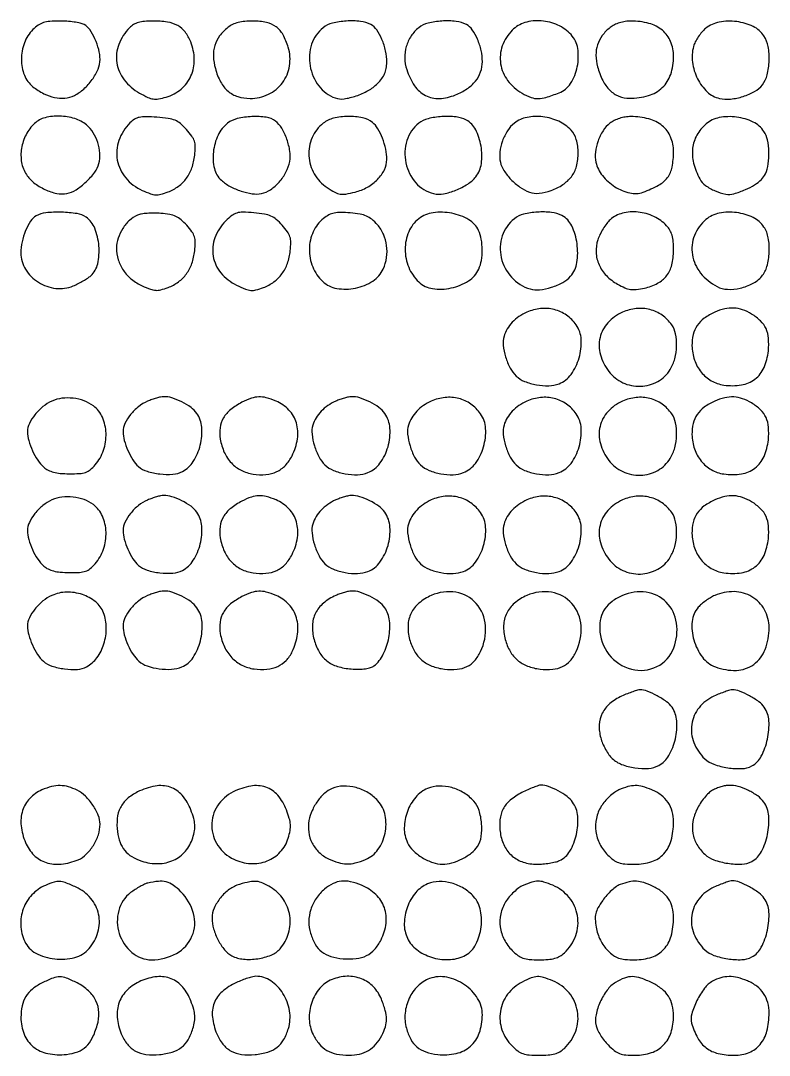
# Model space of a CAD drawing. Extents: x 21 to 1898, y 209 to 908.
# Drawn here: x 508.9 to 736, y 209 to 523.1 of the extents above; entities that cross this region are included whole.
import ezdxf

# ---------------------------------------------------------------- set-up
doc = ezdxf.new("R2010")
doc.units = 0

msp = doc.modelspace()

# ---------------------------------------------------------------- linework, layer by layer
for points in [[(512.660651, 520.387924, 0.106213), (510.050151, 516.348743, 0.09047), (509.131769, 511.349662, 0.094795), (510.043582, 506.551398, 0.132635), (512.639262, 503.069117, 0.046671), (515.941027, 500.937649, 0.068556), (519.189919, 499.777152, 0.077872), (522.303839, 499.618999, 0.085376), (525.211924, 500.439582, 0.07352), (528.059717, 502.355163, 0.05297), (530.60626, 505.223484, 0.054491), (532.405665, 508.430399, 0.100954), (533, 511.343998, 0.063384), (532.614915, 514.369526, 0.044219), (531.461007, 517.615292, 0.045278), (529.866543, 520.397172, 0.117652), (528.1504, 521.919509, 0.068659), (527.021317, 522.337159, 0.018285), (525.12966, 522.682606, 0.018184), (522.928787, 522.920551, 0.017835), (520.702105, 523, 0.018587), (517.734874, 522.889656, 0.060005), (515.801819, 522.50945, 0.075441), (514.261821, 521.737481, 0.042559)], [(541.960066, 520.960066, 0.106116), (538.699854, 515.917717, 0.129484), (538.11296, 510.347821, 0.127182), (540.350004, 505.137668, 0.100384), (545.01141, 501.113743, 0.018659), (547.499059, 499.835295, 0.071994), (549.157221, 499.333851, 0.081886), (550.778289, 499.355708, 0.02856), (553.055798, 499.898571, 0.102591), (557.590028, 502.349579, 0.113455), (560.581763, 506.327601, 0.10969), (561.596925, 511.325984, 0.090868), (560.518939, 516.661063, 0.065728), (558.810697, 519.70158, 0.106979), (556.583103, 521.633776, 0.089722), (553.463136, 522.675996, 0.035873), (548.952947, 523, 0.022112), (546.494561, 522.891228, 0.048891), (544.651067, 522.544069, 0.061803), (543.198571, 521.917446, 0.063752)], [(571.770218, 521.033894, 0.06642), (569.288308, 518.482709, 0.08629), (567.823065, 515.575443, 0.083672), (567.398969, 512.273263, 0.058509), (567.983645, 508.558413, 0.054124), (569.598469, 504.528713, 0.092967), (571.851232, 501.712409, 0.101942), (574.809899, 500.067025, 0.076235), (578.507234, 499.5, 0.111757), (584.06554, 500.758071, 0.121604), (588.342947, 504.268288, 0.121822), (590.490549, 509.360244, 0.112413), (590.108843, 515.031052, 0.052507), (588.524268, 518.820973, 0.107421), (586.422437, 521.241939, 0.107799), (583.510637, 522.566977, 0.053121), (579.446297, 523, 0.022728), (576.943391, 522.886171, 0.039983), (574.903773, 522.534336, 0.047505), (573.21241, 521.925205, 0.056534)], [(600.70725, 520.984363, 0.148969), (597.201872, 515.953065, 0.121114), (596.729074, 509.370299, 0.120431), (599.364881, 503.290245, 0.146322), (604.357087, 499.639304, 0.122214), (607.021372, 499.378335, 0.045791), (610.69619, 500.266337, 0.045024), (614.37937, 501.90498, 0.069313), (617.158017, 504.00417, 0.035286), (618.487323, 505.535617, 0.0574), (619.356269, 507.019898, 0.060231), (619.838718, 508.609604, 0.043611), (620, 510.455196, 0.052711), (619.630265, 513.952641, 0.047421), (618.534459, 517.428253, 0.050688), (616.959109, 520.3018, 0.119725), (615.1504, 521.919509, 0.095517), (612.011462, 522.893734, 0.043814), (607.709993, 522.992318, 0.043803), (603.506887, 522.34759, 0.107097)], [(629.70725, 520.984363, 0.080294), (627.38576, 518.462422, 0.076098), (625.9245, 515.292036, 0.07471), (625.461801, 511.775963, 0.073024), (626.04562, 508.25, 0.070393), (628.41481, 503.350803, 0.126137), (631.728334, 500.392248, 0.132971), (635.924915, 499.482302, 0.082623), (640.877452, 500.567643, 0.053226), (644.333128, 502.397395, 0.075178), (646.893426, 504.751126, 0.08359), (648.458002, 507.544651, 0.08615), (649, 510.666977, 0.055011), (648.626484, 514.051634, 0.04681), (647.518154, 517.471873, 0.049504), (645.938679, 520.323303, 0.119215), (644.1504, 521.919509, 0.095517), (641.011462, 522.893734, 0.043814), (636.709993, 522.992318, 0.043803), (632.506887, 522.34759, 0.107097)], [(658.077831, 520.231677, 0.111204), (655.049711, 515.443356, 0.12464), (654.536538, 510.023562, 0.1224), (656.669427, 504.93895, 0.104879), (661.040091, 501.097624, 0.036333), (663.759036, 499.819594, 0.094419), (665.879272, 499.437096, 0.073324), (668.299347, 499.818171, 0.015995), (672.297158, 501.207902, 0.161919), (675.748791, 504.042735, 0.090429), (677.795512, 509.140696, 0.089109), (677.927232, 514.706117, 0.150097), (675.903972, 518.872699, 0.098594), (671.868036, 521.779777, 0.088122), (666.861695, 523.068123, 0.09237), (661.925691, 522.532305, 0.123891)], [(687.770218, 521.033894, 0.06522), (685.373413, 518.581938, 0.083709), (683.9281, 515.783526, 0.082406), (683.466837, 512.630762, 0.061042), (683.963095, 509.137054, 0.049061), (685.528707, 504.991202, 0.08293), (687.695004, 501.986129, 0.098325), (690.42398, 500.179823, 0.097548), (693.643867, 499.546559, 0.071055), (699.395109, 500.369701, 0.119765), (703.596373, 502.788734, 0.123963), (706.127385, 506.796231, 0.079326), (707, 512.261779, 0.096932), (706.116275, 516.777436, 0.123428), (703.616739, 520.190292, 0.109279), (699.533082, 522.292236, 0.064505), (694.069759, 523, 0.039896), (692.360619, 522.863408, 0.035771), (690.629422, 522.456213, 0.036982), (689.042885, 521.829046, 0.054086)], [(716.734944, 520.745033, 0.044927), (715.609508, 519.649868, 0.029556), (714.514918, 518.210428, 0.029718), (713.608872, 516.669812, 0.049481), (713.060253, 515.269189, 0.10365), (712.734827, 510.482579, 0.081312), (714.280723, 505.501859, 0.085553), (717.224806, 501.496934, 0.138372), (720.928507, 499.515702, 0.079158), (724.305932, 499.318858, 0.052139), (728.124663, 500.108686, 0.052971), (731.604371, 501.637571, 0.096411), (733.946382, 503.658965, 0.106862), (735.417494, 506.676612, 0.051984), (736.005094, 510.944848, 0.05187), (735.698912, 515.267545, 0.101769), (734.434016, 518.46036, 0.135778), (731.161565, 521.335449, 0.080818), (726.1566, 522.827138, 0.079649), (720.858544, 522.665033, 0.123732)], [(513.127301, 491.903972, 0.086125), (510.545926, 488.500907, 0.079863), (509.176688, 484.337514, 0.082556), (509.203896, 480.081695, 0.102585), (510.652755, 476.407211, 0.082846), (512.956507, 473.91115, 0.055352), (516.279579, 471.875867, 0.056427), (519.86521, 470.66285, 0.103081), (522.940595, 470.638119, 0.095269), (525.712713, 471.769066, 0.043936), (528.790642, 474.183316, 0.043948), (531.387652, 477.085275, 0.099389), (532.648528, 479.735759, 0.075297), (532.947486, 482.853569, 0.064106), (532.346351, 486.106243, 0.064218), (530.942719, 489.095135, 0.076143), (528.88927, 491.439719, 0.099993), (525.334658, 493.382455, 0.067958), (520.772898, 494.142765, 0.069883), (516.327099, 493.65132, 0.125754)], [(542.07215, 492.07215, 0.112044), (538.709538, 486.735321, 0.130878), (538.239271, 480.780508, 0.130795), (540.793211, 475.37778, 0.11183), (545.833034, 471.575291, 0.018796), (548.280156, 470.580683, 0.072248), (549.884556, 470.248412, 0.079897), (551.433523, 470.403028, 0.026188), (553.623134, 471.107583, 0.067112), (556.792662, 472.829638, 0.077687), (559.216314, 475.260016, 0.074329), (560.857526, 478.40815, 0.05504), (561.723866, 482.242505, 0.025057), (561.883988, 484.816068, 0.079688), (561.632321, 486.515693, 0.080285), (560.862941, 488.044416, 0.025685), (559.262556, 490.032179, 0.032794), (557.407375, 491.852885, 0.078971), (555.774571, 492.860358, 0.064411), (553.71233, 493.423515, 0.016434), (550.260734, 493.787521, 0.01265), (546.879708, 493.94624, 0.057089), (544.914604, 493.76406, 0.087761), (543.476378, 493.186993, 0.057251)], [(571.70725, 491.984363, 0.116884), (568.804232, 488.331895, 0.082552), (567.379725, 483.266172, 0.086326), (567.696295, 478.234286, 0.151181), (569.806156, 474.675426, 0.061094), (572.446658, 472.816033, 0.042766), (575.793575, 471.377206, 0.04369), (579.191052, 470.570211, 0.086031), (581.957397, 470.641479, 0.100042), (584.71564, 471.797309, 0.062953), (587.346949, 474.114365, 0.060583), (589.42161, 477.133504, 0.074035), (590.541173, 480.367781, 0.084014), (590.596194, 483.456694, 0.04702), (589.686683, 487.113121, 0.047336), (588.137816, 490.46935, 0.098924), (586.239391, 492.615712, 0.128856), (583.441931, 493.775811, 0.045088), (579.057051, 493.980721, 0.045243), (574.644561, 493.38659, 0.111015)], [(600.70725, 491.984363, 0.124132), (597.325103, 487.601946, 0.118548), (596.349588, 482.061421, 0.11621), (597.998782, 476.596644, 0.115944), (601.915069, 472.437507, 0.020869), (604.283713, 471.008406, 0.085621), (605.864507, 470.466385, 0.08289), (607.561134, 470.476414, 0.018843), (610.384257, 471.075173, 0.066228), (614.118425, 472.562048, 0.07171), (617.222685, 474.943421, 0.07915), (619.287107, 477.864223, 0.114827), (620, 480.927502, 0.051073), (619.67308, 484.119669, 0.041499), (618.698841, 487.419724, 0.043165), (617.280418, 490.309521, 0.086135), (615.616856, 492.227764, 0.122586), (612.640523, 493.631079, 0.053288), (608.255229, 494.027493, 0.053084), (603.829974, 493.483153, 0.109954)], [(629.70725, 491.984363, 0.152394), (626.093278, 486.722391, 0.12744), (625.78147, 479.925658, 0.128543), (628.804141, 473.875862, 0.156194), (634.208303, 470.622652, 0.104925), (637.208785, 470.553904, 0.04869), (640.96859, 471.64923, 0.048181), (644.545746, 473.498235, 0.08292), (647.018721, 475.750929, 0.134904), (648.693976, 479.731816, 0.074055), (648.5997, 485.057797, 0.075332), (646.977564, 490.020484, 0.154487), (644.1504, 492.919509, 0.095517), (641.011462, 493.893734, 0.043814), (636.709993, 493.992318, 0.043803), (632.506887, 493.34759, 0.107097)], [(658.70725, 491.984363, 0.083005), (656.641003, 489.7153, 0.057446), (655.102149, 486.595636, 0.057426), (654.31297, 483.206218, 0.082748), (654.469892, 480.137079, 0.090003), (655.536174, 477.58473, 0.049002), (657.660662, 474.920573, 0.047478), (660.384918, 472.603458, 0.062259), (663.271342, 471.080255, 0.117143), (666.237335, 470.698549, 0.061573), (669.878519, 471.544283, 0.059133), (673.396896, 473.328577, 0.079369), (676.018721, 475.750929, 0.104778), (677.5646, 478.889038, 0.064352), (678.061511, 482.996211, 0.065298), (677.501392, 487.013439, 0.120853), (675.903972, 489.872699, 0.097487), (672.1703, 492.574515, 0.077623), (667.377505, 493.937763, 0.080122), (662.548166, 493.755516, 0.117764)], [(687.70725, 491.984363, 0.083005), (685.641003, 489.7153, 0.057446), (684.102149, 486.595636, 0.057426), (683.31297, 483.206218, 0.082748), (683.469892, 480.137079, 0.116581), (685.412132, 476.099021, 0.081031), (689.203485, 472.715251, 0.084101), (693.718202, 470.811041, 0.145713), (697.75, 471.045386, 0.037212), (702.481852, 473.168944, 0.107987), (705.183524, 475.497539, 0.115598), (706.564832, 478.640217, 0.046018), (707, 483.358492, 0.098897), (706.110055, 487.81384, 0.12258), (703.597993, 491.200169, 0.108056), (699.509286, 493.294241, 0.064602), (694.069759, 494, 0.040056), (692.343453, 493.861478, 0.036681), (690.608139, 493.448812, 0.03784), (689.012923, 492.807144, 0.052155)], [(716.862018, 491.745033, 0.088688), (714.080272, 488.366236, 0.100091), (712.79011, 484.371, 0.090834), (713.097655, 479.877435, 0.060547), (714.97071, 475.054729, 0.114798), (716.677113, 473.109121, 0.053347), (719.616199, 471.443379, 0.053463), (722.817376, 470.445418, 0.122563), (725.323404, 470.567142, 0.026405), (728.782177, 471.811078, 0.041419), (731.582283, 473.271806, 0.049914), (733.646873, 474.885308, 0.095327), (734.861443, 476.595245, 0.07157), (735.743022, 479.608428, 0.043764), (735.944276, 483.313753, 0.04426), (735.507435, 486.886303, 0.092741), (734.434016, 489.46036, 0.135824), (731.160107, 492.336208, 0.080541), (726.147235, 493.832268, 0.07995), (720.878667, 493.672748, 0.129535)], [(513.656302, 463.867465, 0.117302), (511.950814, 462.246214, 0.046289), (510.43243, 459.362605, 0.044224), (509.360403, 455.942684, 0.053895), (509, 452.608844, 0.139001), (510.405708, 447.650073, 0.114191), (514.289997, 443.722532, 0.111862), (519.577635, 441.847695, 0.129141), (524.86107, 442.586418, 0.017696), (526.355797, 443.274046, 0.014617), (527.898437, 444.108381, 0.014869), (529.269444, 444.957953, 0.037786), (530.193844, 445.675426, 0.156067), (532.294986, 449.297981, 0.0744), (532.661866, 454.730272, 0.073861), (531.417487, 460.07994, 0.146992), (528.748192, 463.46382, 0.116861), (526.042412, 464.539355, 0.029744), (521.305288, 464.948753, 0.030071), (516.534162, 464.789411, 0.108684)], [(571.116855, 462.270701, 0.107229), (567.859234, 457.207964, 0.132288), (567.328307, 451.640077, 0.132079), (569.665587, 446.552074, 0.106724), (574.413641, 442.829694, 0.015973), (577.098649, 441.629646, 0.074527), (578.740641, 441.228543, 0.087317), (580.301123, 441.358965, 0.026531), (582.569221, 442.087063, 0.066264), (585.769544, 443.818852, 0.077963), (588.207917, 446.25019, 0.07481), (589.854669, 449.398775, 0.055132), (590.723866, 453.242505, 0.02499), (590.884139, 455.812935, 0.079387), (590.634135, 457.511467, 0.080338), (589.869229, 459.036454, 0.025998), (588.281892, 461.010538, 0.033149), (586.477689, 462.778705, 0.073952), (584.854923, 463.799272, 0.063452), (582.852061, 464.390485, 0.019392), (579.711302, 464.774035, 0.01475), (576.335527, 464.953933, 0.076945), (574.493826, 464.713445, 0.096084), (573.007389, 463.948988, 0.02971)], [(600.822391, 463.082657, 0.120355), (597.675603, 459.052605, 0.102909), (596.506311, 453.781333, 0.100243), (597.529147, 448.364414, 0.107979), (600.569765, 443.93487, 0.148607), (604.845513, 441.821509, 0.092026), (610.491612, 441.931838, 0.091542), (615.748532, 444.066025, 0.14476), (618.914788, 447.712324, 0.070729), (619.933743, 451.173557, 0.068723), (619.96234, 454.816894, 0.070236), (619.010828, 458.260006, 0.080007), (617.167987, 461.13802, 0.035386), (615.449559, 462.807136, 0.071927), (613.854002, 463.799696, 0.06204), (611.891464, 464.383134, 0.0208), (608.917987, 464.75209, 0.017333), (605.990849, 464.890342, 0.054027), (604.029126, 464.702594, 0.070099), (602.445887, 464.136599, 0.046281)], [(629.70725, 462.984363, 0.125429), (626.64712, 458.9982, 0.101922), (625.563076, 453.705632, 0.098066), (626.651583, 448.241023, 0.106544), (629.72861, 443.785643, 0.153462), (633.915118, 441.765649, 0.089652), (639.532724, 441.955735, 0.088711), (644.782654, 444.111346, 0.145183), (647.914788, 447.712324, 0.066916), (648.705867, 450.326106, 0.041229), (648.956186, 453.535067, 0.041134), (648.676032, 456.75514, 0.06472), (647.861443, 459.404755, 0.155638), (644.890675, 462.682393, 0.082937), (639.718087, 464.630409, 0.081093), (634.067053, 464.816105, 0.135198)], [(658.70725, 462.984363, 0.14761), (655.040462, 457.7511, 0.135615), (654.721252, 451.172531, 0.131275), (657.844709, 445.204436, 0.134801), (663.5, 441.662067, 0.10105), (666.349254, 441.404393, 0.048198), (669.965323, 442.16586, 0.048012), (673.410594, 443.621761, 0.091053), (675.75, 445.503412, 0.140079), (677.678589, 449.670392, 0.073973), (677.721355, 455.414604, 0.075267), (676.109488, 460.806571, 0.161037), (673.1504, 463.919509, 0.095517), (670.011462, 464.893734, 0.043814), (665.709993, 464.992318, 0.043803), (661.506887, 464.34759, 0.107097)], [(687.780449, 462.672331, 0.043866), (686.72809, 461.509832, 0.023977), (685.64139, 459.921712, 0.023721), (684.684649, 458.189848, 0.034639), (684.025466, 456.577164, 0.091624), (683.502951, 452.75992, 0.093253), (684.385957, 449.033491, 0.088212), (686.62534, 445.721975, 0.072173), (690.017279, 443.110445, 0.024837), (692.244279, 442.0005, 0.0672), (693.938357, 441.516096, 0.066863), (695.705162, 441.497044, 0.024404), (698.175072, 441.924947, 0.065293), (702.169771, 443.386489, 0.108595), (704.905477, 445.67901, 0.105527), (706.476452, 448.95883, 0.059173), (707, 453.367202, 0.020378), (706.891927, 456.017793, 0.047743), (706.543278, 457.967906, 0.060762), (705.902494, 459.510514, 0.058804), (704.903972, 460.872699, 0.096833), (701.065638, 463.657831, 0.08267), (696.240112, 464.991662, 0.086964), (691.469522, 464.66303, 0.126961)], [(716.845179, 462.745033, 0.124204), (713.3393, 457.851761, 0.135525), (712.726708, 452.046975, 0.128178), (715.195528, 446.507149, 0.105224), (720.219812, 442.386331, 0.109885), (723.38453, 441.550009, 0.066557), (727.258986, 441.913143, 0.065248), (730.992924, 443.304485, 0.093305), (733.75, 445.502583, 0.111368), (735.351987, 448.507175, 0.055637), (736.028523, 452.784813, 0.055317), (735.744733, 457.156628, 0.101521), (734.434016, 460.46036, 0.135818), (731.160304, 463.336109, 0.080579), (726.148505, 464.831585, 0.079911), (720.876046, 464.671711, 0.128745)], [(544.388117, 464.074293, 0.086062), (541.955585, 462.488837, 0.062936), (539.885022, 460.00936, 0.062382), (538.479681, 457.066033, 0.080647), (538.003738, 454.115141, 0.073775), (538.538422, 450.536586, 0.075272), (540.088133, 447.294235, 0.073291), (542.571708, 444.587565, 0.06469), (545.833034, 442.575291, 0.018796), (548.280156, 441.580683, 0.072248), (549.884556, 441.248412, 0.079897), (551.433523, 441.403028, 0.026188), (553.623134, 442.107583, 0.067112), (556.792662, 443.829638, 0.077687), (559.216314, 446.260016, 0.074329), (560.857526, 449.40815, 0.05504), (561.723866, 453.242505, 0.024912), (561.884308, 455.809221, 0.079031), (561.636255, 457.506489, 0.080396), (560.876598, 459.027112, 0.026371), (559.304515, 460.985219, 0.032452), (557.56948, 462.690342, 0.069843), (555.997309, 463.703305, 0.065002), (554.135026, 464.285673, 0.025011), (551.440609, 464.619453, 0.019036), (549.39418, 464.691461, 0.018565), (547.330939, 464.608843, 0.01883), (545.527291, 464.400866, 0.06345)], [(662.5, 434.597485, 0.046325), (660.094462, 433.257379, 0.052591), (658.086456, 431.545562, 0.055128), (656.557019, 429.532122, 0.061061), (655.566498, 427.299166, 0.102295), (655.315831, 424.572155, 0.046061), (656.048341, 421.036276, 0.045804), (657.44399, 417.620372, 0.084497), (659.249994, 415.234868, 0.092297), (661.819942, 413.587191, 0.052045), (665.388686, 412.553069, 0.05171), (669.135401, 412.272585, 0.084614), (672.24954, 412.895528, 0.145977), (675.914919, 415.71778, 0.085797), (678.358557, 420.730955, 0.085102), (678.989999, 426.315949, 0.139341), (677.439296, 430.783205, 0.087521), (674.524804, 433.696463, 0.090398), (670.820825, 435.396458, 0.088216), (666.677696, 435.703617, 0.078589)], [(691.5, 434.597485, 0.104351), (687.057027, 431.40115, 0.128818), (684.695521, 426.897987, 0.125165), (684.81104, 421.713227, 0.09536), (687.349449, 416.608496, 0.121838), (691.578988, 413.21117, 0.117356), (696.965411, 412.115989, 0.119461), (702.193359, 413.567653, 0.129372), (705.995802, 417.225074, 0.073452), (707.373233, 420.47502, 0.055442), (707.928401, 424.318012, 0.057412), (707.625118, 428.008343, 0.103951), (706.439296, 430.783205, 0.087521), (703.524804, 433.696463, 0.090398), (699.820825, 435.396458, 0.088216), (695.677696, 435.703617, 0.078589)], [(719.5, 434.597485, 0.053102), (716.322479, 432.77059, 0.086649), (714.16388, 430.544622, 0.090964), (712.953069, 427.801951, 0.064114), (712.594756, 424.442514, 0.075677), (713.355358, 420.086358, 0.089154), (715.366533, 416.420322, 0.093472), (718.436708, 413.809106, 0.092806), (722.254693, 412.487231, 0.076209), (727.58206, 412.508001, 0.125204), (731.702138, 414.274929, 0.126783), (734.443543, 417.775789, 0.079244), (735.759038, 422.844059, 0.042124), (735.803833, 426.70684, 0.088353), (735.066601, 429.607984, 0.095086), (733.419125, 431.941722, 0.05479), (730.686178, 434.049773, 0.052473), (727.953476, 435.345313, 0.072358), (725.291853, 435.866556, 0.070199), (722.531243, 435.613965, 0.046101)], [(518.415186, 407.626256, 0.064645), (515.66611, 405.930653, 0.053939), (513.248319, 403.492668, 0.057018), (511.557364, 400.792883, 0.111874), (511, 398.333023, 0.067463), (511.367133, 395.624418, 0.03949), (512.486544, 392.542324, 0.039392), (514.084512, 389.658979, 0.064587), (515.909517, 387.551996, 0.065302), (517.243317, 386.644234, 0.053489), (518.858403, 386.035794, 0.041731), (520.917395, 385.682371, 0.0193), (523.632361, 385.551996, 0.016225), (526.776924, 385.624515, 0.068541), (528.623262, 385.984148, 0.091037), (530.033287, 386.774368, 0.041944), (531.540255, 388.253944, 0.097028), (534.05433, 392.672686, 0.089169), (534.815509, 397.850478, 0.094934), (533.726557, 402.692733, 0.130474), (530.96831, 406.174338, 0.072663), (528.163974, 407.692747, 0.059077), (524.835908, 408.483119, 0.059394), (521.434687, 408.471218, 0.075497)], [(547.415186, 407.578588, 0.066592), (544.675687, 405.922886, 0.054604), (542.256023, 403.501656, 0.057561), (540.559924, 400.802218, 0.111961), (540, 398.333023, 0.066936), (540.356118, 395.684806, 0.037417), (541.448856, 392.616625, 0.037464), (542.980678, 389.757408, 0.069347), (544.685069, 387.755119, 0.107066), (547.261444, 386.301114, 0.04651), (551.129704, 385.486609, 0.046492), (555.098952, 385.400621, 0.102819), (558, 386.222826, 0.134074), (561.299114, 389.281814, 0.078675), (563.407589, 394.274898, 0.078804), (563.868318, 399.665877, 0.135568), (562.369307, 403.883127, 0.08406), (560.602564, 405.67356, 0.039516), (557.814247, 407.365269, 0.039512), (554.789582, 408.59928, 0.082775), (552.282119, 408.960858, 0.047591), (551.388552, 408.855767, 0.016137), (550.117333, 408.53867, 0.015882), (548.726975, 408.09562, 0.017602)], [(576.071085, 407.248446, 0.051262), (572.644932, 405.0331, 0.090631), (570.448094, 402.49584, 0.100391), (569.426007, 399.538249, 0.075138), (569.486053, 396.082551, 0.06316), (570.710626, 392.031056, 0.083562), (572.839984, 388.825988, 0.088146), (575.799873, 386.613885, 0.079447), (579.449, 385.455377, 0.058161), (583.348877, 385.327965, 0.089193), (586.606035, 386.199489, 0.094493), (589.2254, 388.100451, 0.072918), (591.248446, 391.001147, 0.077637), (592.895544, 396.170433, 0.109818), (592.581598, 400.974311, 0.119558), (590.320146, 404.905714, 0.10413), (586.401426, 407.605633, 0.031195), (583.439634, 408.631419, 0.07655), (581.157436, 408.902529, 0.077229), (578.911604, 408.473603, 0.032181)], [(604.5, 407.597485, 0.046325), (602.094462, 406.257379, 0.052591), (600.086456, 404.545562, 0.055128), (598.557019, 402.532122, 0.061061), (597.566498, 400.299166, 0.102295), (597.315831, 397.572155, 0.046061), (598.048341, 394.036276, 0.045804), (599.44399, 390.620372, 0.084497), (601.249994, 388.234868, 0.092297), (603.819942, 386.587191, 0.052045), (607.388686, 385.553069, 0.05171), (611.135401, 385.272585, 0.084614), (614.24954, 385.895528, 0.145914), (617.936902, 388.733981, 0.087139), (620.369073, 393.754415, 0.086154), (620.962334, 399.361629, 0.136982), (619.369307, 403.883127, 0.08406), (617.602564, 405.67356, 0.039516), (614.814247, 407.365269, 0.039512), (611.789582, 408.59928, 0.082775), (609.282119, 408.960858, 0.047444), (608.393507, 408.856615, 0.016536), (607.142247, 408.544221, 0.016252), (605.779315, 408.107289, 0.018241)], [(633.5, 407.597485, 0.046325), (631.094462, 406.257379, 0.052591), (629.086456, 404.545562, 0.055128), (627.557019, 402.532122, 0.061061), (626.566498, 400.299166, 0.102295), (626.315831, 397.572155, 0.046061), (627.048341, 394.036276, 0.045804), (628.44399, 390.620372, 0.084497), (630.249994, 388.234868, 0.092297), (632.819942, 386.587191, 0.052045), (636.388686, 385.553069, 0.05171), (640.135401, 385.272585, 0.084614), (643.24954, 385.895528, 0.145977), (646.914919, 388.71778, 0.085797), (649.358557, 393.730955, 0.085102), (649.989999, 399.315949, 0.139341), (648.439296, 403.783205, 0.087521), (645.524804, 406.696463, 0.090398), (641.820825, 408.396458, 0.088216), (637.677696, 408.703617, 0.078589)], [(662.5, 407.597485, 0.046325), (660.094462, 406.257379, 0.052591), (658.086456, 404.545562, 0.055128), (656.557019, 402.532122, 0.061061), (655.566498, 400.299166, 0.102295), (655.315831, 397.572155, 0.046061), (656.048341, 394.036276, 0.045804), (657.44399, 390.620372, 0.084497), (659.249994, 388.234868, 0.092297), (661.819942, 386.587191, 0.052045), (665.388686, 385.553069, 0.05171), (669.135401, 385.272585, 0.084614), (672.24954, 385.895528, 0.145977), (675.914919, 388.71778, 0.085797), (678.358557, 393.730955, 0.085102), (678.989999, 399.315949, 0.139341), (677.439296, 403.783205, 0.087521), (674.524804, 406.696463, 0.090398), (670.820825, 408.396458, 0.088216), (666.677696, 408.703617, 0.078589)], [(691.5, 407.597485, 0.104351), (687.057027, 404.40115, 0.128818), (684.695521, 399.897987, 0.125165), (684.81104, 394.713227, 0.09536), (687.349449, 389.608496, 0.121838), (691.578988, 386.21117, 0.117356), (696.965411, 385.115989, 0.119461), (702.193359, 386.567653, 0.129372), (705.995802, 390.225074, 0.073452), (707.373233, 393.47502, 0.055442), (707.928401, 397.318012, 0.057412), (707.625118, 401.008343, 0.103951), (706.439296, 403.783205, 0.087521), (703.524804, 406.696463, 0.090398), (699.820825, 408.396458, 0.088216), (695.677696, 408.703617, 0.078589)], [(719.5, 407.597485, 0.053102), (716.322479, 405.77059, 0.086649), (714.16388, 403.544622, 0.090964), (712.953069, 400.801951, 0.064114), (712.594756, 397.442514, 0.075677), (713.355358, 393.086358, 0.089154), (715.366533, 389.420322, 0.093472), (718.436708, 386.809106, 0.092806), (722.254693, 385.487231, 0.076209), (727.58206, 385.508001, 0.125204), (731.702138, 387.274929, 0.126783), (734.443543, 390.775789, 0.079244), (735.759038, 395.844059, 0.042124), (735.803833, 399.70684, 0.088353), (735.066601, 402.607984, 0.095086), (733.419125, 404.941722, 0.05479), (730.686178, 407.049773, 0.052473), (727.953476, 408.345313, 0.072358), (725.291853, 408.866556, 0.070199), (722.531243, 408.613965, 0.046101)], [(518.415186, 377.626256, 0.064645), (515.66611, 375.930653, 0.053939), (513.248319, 373.492668, 0.057018), (511.557364, 370.792883, 0.111874), (511, 368.333023, 0.067463), (511.367133, 365.624418, 0.03949), (512.486544, 362.542324, 0.039392), (514.084512, 359.658979, 0.064587), (515.909517, 357.551996, 0.065302), (517.243317, 356.644234, 0.053489), (518.858403, 356.035794, 0.041731), (520.917395, 355.682371, 0.0193), (523.632361, 355.551996, 0.016225), (526.776924, 355.624515, 0.068541), (528.623262, 355.984148, 0.091037), (530.033287, 356.774368, 0.041944), (531.540255, 358.253944, 0.097028), (534.05433, 362.672686, 0.089169), (534.815509, 367.850478, 0.094934), (533.726557, 372.692733, 0.130474), (530.96831, 376.174338, 0.072663), (528.163974, 377.692747, 0.059077), (524.835908, 378.483119, 0.059394), (521.434687, 378.471218, 0.075497)], [(547.415186, 377.578588, 0.066592), (544.675687, 375.922886, 0.054604), (542.256023, 373.501656, 0.057561), (540.559924, 370.802218, 0.111961), (540, 368.333023, 0.066936), (540.356118, 365.684806, 0.037417), (541.448856, 362.616625, 0.037464), (542.980678, 359.757408, 0.069347), (544.685069, 357.755119, 0.107066), (547.261444, 356.301114, 0.04651), (551.129704, 355.486609, 0.046492), (555.098952, 355.400621, 0.102819), (558, 356.222826, 0.134074), (561.299114, 359.281814, 0.078675), (563.407589, 364.274898, 0.078804), (563.868318, 369.665877, 0.135568), (562.369307, 373.883127, 0.08406), (560.602564, 375.67356, 0.039516), (557.814247, 377.365269, 0.039512), (554.789582, 378.59928, 0.082775), (552.282119, 378.960858, 0.047591), (551.388552, 378.855767, 0.016137), (550.117333, 378.53867, 0.015882), (548.726975, 378.09562, 0.017602)], [(576.071085, 377.248446, 0.051262), (572.644932, 375.0331, 0.090631), (570.448094, 372.49584, 0.100391), (569.426007, 369.538249, 0.075138), (569.486053, 366.082551, 0.06316), (570.710626, 362.031056, 0.083562), (572.839984, 358.825988, 0.088146), (575.799873, 356.613885, 0.079447), (579.449, 355.455377, 0.058161), (583.348877, 355.327965, 0.089193), (586.606035, 356.199489, 0.094493), (589.2254, 358.100451, 0.072918), (591.248446, 361.001147, 0.077637), (592.895544, 366.170433, 0.109818), (592.581598, 370.974311, 0.119558), (590.320146, 374.905714, 0.10413), (586.401426, 377.605633, 0.031195), (583.439634, 378.631419, 0.07655), (581.157436, 378.902529, 0.077229), (578.911604, 378.473603, 0.032181)], [(604.5, 377.597485, 0.046325), (602.094462, 376.257379, 0.052591), (600.086456, 374.545562, 0.055128), (598.557019, 372.532122, 0.061061), (597.566498, 370.299166, 0.102295), (597.315831, 367.572155, 0.046061), (598.048341, 364.036276, 0.045804), (599.44399, 360.620372, 0.084497), (601.249994, 358.234868, 0.092297), (603.819942, 356.587191, 0.052045), (607.388686, 355.553069, 0.05171), (611.135401, 355.272585, 0.084614), (614.24954, 355.895528, 0.145914), (617.936902, 358.733981, 0.087139), (620.369073, 363.754415, 0.086154), (620.962334, 369.361629, 0.136982), (619.369307, 373.883127, 0.08406), (617.602564, 375.67356, 0.039516), (614.814247, 377.365269, 0.039512), (611.789582, 378.59928, 0.082775), (609.282119, 378.960858, 0.047444), (608.393507, 378.856615, 0.016536), (607.142247, 378.544221, 0.016252), (605.779315, 378.107289, 0.018241)], [(633.5, 377.597485, 0.046325), (631.094462, 376.257379, 0.052591), (629.086456, 374.545562, 0.055128), (627.557019, 372.532122, 0.061061), (626.566498, 370.299166, 0.102295), (626.315831, 367.572155, 0.046061), (627.048341, 364.036276, 0.045804), (628.44399, 360.620372, 0.084497), (630.249994, 358.234868, 0.092297), (632.819942, 356.587191, 0.052045), (636.388686, 355.553069, 0.05171), (640.135401, 355.272585, 0.084614), (643.24954, 355.895528, 0.145977), (646.914919, 358.71778, 0.085797), (649.358557, 363.730955, 0.085102), (649.989999, 369.315949, 0.139341), (648.439296, 373.783205, 0.087521), (645.524804, 376.696463, 0.090398), (641.820825, 378.396458, 0.088216), (637.677696, 378.703617, 0.078589)], [(662.5, 377.597485, 0.046325), (660.094462, 376.257379, 0.052591), (658.086456, 374.545562, 0.055128), (656.557019, 372.532122, 0.061061), (655.566498, 370.299166, 0.102295), (655.315831, 367.572155, 0.046061), (656.048341, 364.036276, 0.045804), (657.44399, 360.620372, 0.084497), (659.249994, 358.234868, 0.092297), (661.819942, 356.587191, 0.052045), (665.388686, 355.553069, 0.05171), (669.135401, 355.272585, 0.084614), (672.24954, 355.895528, 0.145977), (675.914919, 358.71778, 0.085797), (678.358557, 363.730955, 0.085102), (678.989999, 369.315949, 0.139341), (677.439296, 373.783205, 0.087521), (674.524804, 376.696463, 0.090398), (670.820825, 378.396458, 0.088216), (666.677696, 378.703617, 0.078589)], [(691.5, 377.597485, 0.104351), (687.057027, 374.40115, 0.128818), (684.695521, 369.897987, 0.125165), (684.81104, 364.713227, 0.09536), (687.349449, 359.608496, 0.121838), (691.578988, 356.21117, 0.117356), (696.965411, 355.115989, 0.119461), (702.193359, 356.567653, 0.129372), (705.995802, 360.225074, 0.073452), (707.373233, 363.47502, 0.055442), (707.928401, 367.318012, 0.057412), (707.625118, 371.008343, 0.103951), (706.439296, 373.783205, 0.087521), (703.524804, 376.696463, 0.090398), (699.820825, 378.396458, 0.088216), (695.677696, 378.703617, 0.078589)], [(719.5, 377.597485, 0.053102), (716.322479, 375.77059, 0.086649), (714.16388, 373.544622, 0.090964), (712.953069, 370.801951, 0.064114), (712.594756, 367.442514, 0.075677), (713.355358, 363.086358, 0.089154), (715.366533, 359.420322, 0.093472), (718.436708, 356.809106, 0.092806), (722.254693, 355.487231, 0.076209), (727.58206, 355.508001, 0.125204), (731.702138, 357.274929, 0.126783), (734.443543, 360.775789, 0.079244), (735.759038, 365.844059, 0.042124), (735.803833, 369.70684, 0.088353), (735.066601, 372.607984, 0.095086), (733.419125, 374.941722, 0.05479), (730.686178, 377.049773, 0.052473), (727.953476, 378.345313, 0.072358), (725.291853, 378.866556, 0.070199), (722.531243, 378.613965, 0.046101)], [(518.415186, 348.626256, 0.064645), (515.66611, 346.930653, 0.053939), (513.248319, 344.492668, 0.057018), (511.557364, 341.792883, 0.111874), (511, 339.333023, 0.067253), (511.36285, 336.647574, 0.038694), (512.471785, 333.571074, 0.03867), (514.043767, 330.697733, 0.066401), (515.821404, 328.631737, 0.105394), (518.370039, 327.180391, 0.044993), (522.219988, 326.328671, 0.044981), (526.1421, 326.179973, 0.110291), (528.907086, 326.950274, 0.1136), (532.070376, 329.711444, 0.081157), (534.185079, 333.92681, 0.077769), (534.907683, 338.780383, 0.089208), (534.044635, 343.382601, 0.131922), (531.677426, 346.65914, 0.090022), (527.631094, 348.88681, 0.085594), (522.856551, 349.622712, 0.101779)], [(547.415186, 348.578588, 0.066592), (544.675687, 346.922886, 0.054604), (542.256023, 344.501656, 0.057561), (540.559924, 341.802218, 0.111961), (540, 339.333023, 0.067166), (540.361035, 336.657514, 0.038353), (541.465568, 333.583317, 0.038353), (543.026633, 330.713983, 0.067184), (544.784368, 328.665254, 0.099712), (547.303644, 327.193347, 0.049394), (550.922912, 326.340994, 0.048896), (554.724619, 326.208386, 0.08265), (557.82242, 326.926444, 0.152137), (561.236497, 329.771047, 0.081725), (563.44801, 334.844165, 0.080266), (563.94241, 340.459893, 0.135479), (562.369307, 344.883127, 0.08406), (560.602564, 346.67356, 0.039516), (557.814247, 348.365269, 0.039512), (554.789582, 349.59928, 0.082775), (552.282119, 349.960858, 0.047591), (551.388552, 349.855767, 0.016137), (550.117333, 349.53867, 0.015882), (548.726975, 349.09562, 0.017602)], [(576.071085, 348.248446, 0.051204), (572.631248, 346.024813, 0.091539), (570.438423, 343.484133, 0.100991), (569.426587, 340.512394, 0.073694), (569.497399, 337.015396, 0.067703), (570.754456, 332.98833, 0.081446), (572.992421, 329.719219, 0.08534), (576.060127, 327.446159, 0.083725), (579.731127, 326.309118, 0.05476), (583.645344, 326.215573, 0.08554), (586.898246, 327.067624, 0.094273), (589.458811, 328.875741, 0.080926), (591.341293, 331.589509, 0.076316), (592.942537, 336.904252, 0.106105), (592.590373, 341.847532, 0.116762), (590.310279, 345.876294, 0.107293), (586.401426, 348.605633, 0.031195), (583.439634, 349.631419, 0.07655), (581.157436, 349.902529, 0.077229), (578.911604, 349.473603, 0.032181)], [(604.5, 348.597485, 0.070749), (600.754501, 346.265124, 0.104393), (598.373994, 343.226513, 0.105905), (597.445127, 339.519148, 0.074513), (597.936981, 335.234036, 0.064173), (599.492429, 331.462901, 0.095993), (601.811028, 328.769581, 0.093074), (605.025327, 327.083851, 0.057168), (609.24231, 326.302592, 0.019711), (611.547504, 326.234432, 0.030799), (613.5271, 326.376087, 0.03624), (615.096889, 326.703235, 0.099848), (616.096325, 327.219681, 0.109243), (618.933867, 330.748867, 0.069197), (620.608194, 335.777853, 0.070574), (620.827068, 340.948439, 0.128806), (619.369307, 344.883127, 0.08406), (617.602564, 346.67356, 0.039516), (614.814247, 348.365269, 0.039512), (611.789582, 349.59928, 0.082775), (609.282119, 349.960858, 0.047444), (608.393507, 349.856615, 0.016536), (607.142247, 349.544221, 0.016252), (605.779315, 349.107289, 0.018241)], [(633.5, 348.597485, 0.070749), (629.754501, 346.265124, 0.104393), (627.373994, 343.226513, 0.105905), (626.445127, 339.519148, 0.074513), (626.936981, 335.234036, 0.064618), (628.415496, 331.658417, 0.086366), (630.655912, 328.962865, 0.085749), (633.68884, 327.16964, 0.062743), (637.497817, 326.247356, 0.049086), (641.336707, 326.193039, 0.091877), (644.322545, 327.010349, 0.100842), (646.636082, 328.774331, 0.068933), (648.454754, 331.545894, 0.127984), (649.955604, 339.414246, 0.164941), (647.154941, 346.169109, 0.175085), (640.99092, 349.569909, 0.144287)], [(662.5, 348.597485, 0.070749), (658.754501, 346.265124, 0.104393), (656.373994, 343.226513, 0.105905), (655.445127, 339.519148, 0.074513), (655.936981, 335.234036, 0.064618), (657.415496, 331.658417, 0.086366), (659.655912, 328.962865, 0.085749), (662.68884, 327.16964, 0.062743), (666.497817, 326.247356, 0.049086), (670.336707, 326.193039, 0.091877), (673.322545, 327.010349, 0.100842), (675.636082, 328.774331, 0.068933), (677.454754, 331.545894, 0.127984), (678.955604, 339.414246, 0.164941), (676.154941, 346.169109, 0.175085), (669.99092, 349.569909, 0.144287)], [(691.5, 348.597485, 0.053128), (688.336478, 346.778415, 0.085699), (686.174676, 344.557073, 0.090424), (684.955982, 341.831579, 0.065564), (684.592933, 338.519538, 0.161698), (687.371004, 330.725183, 0.164647), (694.240458, 326.21051, 0.181176), (701.940912, 327.009598, 0.188592), (707.061261, 332.661128, 0.126809), (707.905502, 340.232236, 0.159397), (704.805979, 346.530031, 0.166425), (698.711489, 349.60652, 0.139224)], [(719.5, 348.597485, 0.030946), (718.205439, 347.927532, 0.020036), (716.79375, 347.003648, 0.020149), (715.482175, 345.986026, 0.035576), (714.5, 345.031214, 0.160568), (712.638357, 340.747757, 0.092873), (713.168808, 335.100049, 0.090683), (715.739455, 329.908053, 0.142674), (719.682639, 326.930561, 0.099578), (726.050788, 325.871355, 0.150345), (731.327137, 327.691242, 0.145339), (734.786258, 332.2269, 0.090973), (736, 338.842593, 0.126243), (734.607341, 344.270464, 0.134439), (730.79373, 348.206578, 0.128411), (725.354704, 349.761784, 0.110134)], [(691.259074, 318.030992, 0.068633), (687.678311, 315.770198, 0.101494), (685.38406, 312.864096, 0.105016), (684.466022, 309.366987, 0.077779), (684.897289, 305.38144, 0.035815), (685.489939, 303.676998, 0.025897), (686.379593, 301.872349, 0.026329), (687.409861, 300.237935, 0.050422), (688.426499, 299.069051, 0.099915), (691.260019, 297.312171, 0.052695), (695.286405, 296.281661, 0.052876), (699.406248, 296.118367, 0.106742), (702.514836, 297.00794, 0.142342), (705.583768, 300.00879, 0.072569), (707.545119, 305.08146, 0.072275), (707.980646, 310.530106, 0.137476), (706.534606, 314.647131, 0.084328), (704.871761, 316.330482, 0.030041), (702.004323, 318.141047, 0.02948), (698.980085, 319.580336, 0.100722), (696.848871, 319.978038, 0.068554), (696.081428, 319.859557, 0.011278), (694.650459, 319.397034, 0.012218), (692.981647, 318.769626, 0.010518)], [(719.259074, 318.030992, 0.117993), (714.728748, 314.507594, 0.132857), (712.530974, 309.460783, 0.130393), (713.158497, 303.920222, 0.111586), (716.456131, 299.041213, 0.104293), (719.247802, 297.3436, 0.046604), (723.43917, 296.293981, 0.046616), (727.709412, 296.041435, 0.114827), (730.723841, 296.852204, 0.151633), (733.630152, 299.799328, 0.066721), (735.497923, 305.009609, 0.066283), (735.936974, 310.584722, 0.140216), (734.534606, 314.647131, 0.084328), (732.871761, 316.330482, 0.030041), (730.004323, 318.141047, 0.02948), (726.980085, 319.580336, 0.100722), (724.848871, 319.978038, 0.068554), (724.081428, 319.859557, 0.011278), (722.650459, 319.397034, 0.012218), (720.981647, 318.769626, 0.010518)], [(515.378302, 289.563079, 0.09997), (511.678542, 286.978484, 0.115293), (509.499064, 283.277171, 0.104547), (509.065957, 278.696153, 0.070543), (510.394367, 273.598574, 0.098126), (512.959654, 269.778867, 0.117454), (516.645175, 267.519621, 0.107185), (521.228115, 267.048047, 0.071311), (526.359797, 268.376973, 0.09584), (528.827236, 270.017916, 0.060261), (530.99117, 272.735574, 0.05899), (532.491514, 275.970817, 0.079662), (532.996262, 279.151129, 0.096764), (532.462832, 281.858756, 0.050778), (530.844637, 284.900499, 0.049911), (528.583017, 287.640048, 0.076067), (526.093882, 289.451451, 0.048415), (523.438753, 290.513472, 0.068438), (520.922799, 290.88621, 0.065406), (518.315213, 290.571234, 0.039937)], [(544.348148, 288.943268, 0.066575), (541.216122, 286.834428, 0.094986), (539.177159, 284.184612, 0.091803), (538.220058, 280.897709, 0.058464), (538.286116, 276.903511, 0.053353), (539.0837, 273.643403, 0.086092), (540.49578, 271.167403, 0.086478), (542.654114, 269.31896, 0.054281), (545.686098, 267.938582, 0.084579), (550.686879, 267.182699, 0.103), (555.295119, 268.232639, 0.108915), (558.915971, 270.963955, 0.104493), (561.119125, 275.003269, 0.028586), (561.656966, 277.260223, 0.060792), (561.756118, 279.04972, 0.054975), (561.423481, 280.920987, 0.019764), (560.557586, 283.488384, 0.085195), (557.921807, 287.937942, 0.136184), (554.287755, 290.399263, 0.127278), (549.716146, 290.726352, 0.069579)], [(573.395758, 288.966824, 0.136238), (568.628921, 284.697043, 0.145752), (566.902016, 278.693207, 0.145583), (568.740829, 272.717647, 0.135844), (573.587739, 268.525389, 0.095803), (578.688838, 267.211761, 0.108578), (583.672734, 267.991993, 0.113915), (587.695998, 270.735316, 0.114091), (590.107074, 274.963046, 0.027946), (590.654431, 277.246974, 0.061002), (590.75771, 279.041502, 0.055446), (590.426682, 280.912177, 0.019724), (589.557586, 283.488384, 0.085193), (586.92624, 287.93051, 0.135627), (583.295634, 290.395349, 0.127176), (578.734989, 290.732654, 0.070233)], [(603.388117, 290.019931, 0.090058), (601.159544, 288.61146, 0.051153), (599.036646, 286.216859, 0.049168), (597.343864, 283.293342, 0.060361), (596.39412, 280.287304, 0.08144), (596.313717, 276.78054, 0.082929), (597.360823, 273.455435, 0.082981), (599.430828, 270.65269, 0.081683), (602.309992, 268.657189, 0.036396), (605.313572, 267.491153, 0.070212), (607.856105, 267.087746, 0.069103), (610.437653, 267.401198, 0.034254), (613.568108, 268.464011, 0.140397), (617.333128, 271.476076, 0.103058), (619.48401, 276.402086, 0.101688), (619.503653, 281.835321, 0.132843), (617.292744, 286.262044, 0.076014), (614.33506, 288.711671, 0.069116), (610.684809, 290.263446, 0.071223), (606.859031, 290.731552, 0.091135)], [(632.388117, 290.019931, 0.122854), (628.781551, 287.398761, 0.085861), (626.244198, 283.033626, 0.084941), (625.302353, 278.021859, 0.115828), (626.276702, 273.54594, 0.090068), (627.994139, 271.163614, 0.053973), (630.761382, 269.021774, 0.053662), (633.9498, 267.506602, 0.084299), (636.933248, 267, 0.07362), (639.763782, 267.419037, 0.044848), (642.904475, 268.686541, 0.045195), (645.720137, 270.465771, 0.084419), (647.550063, 272.436062, 0.110672), (648.664962, 275.401707, 0.056292), (648.771779, 279.404285, 0.056096), (647.979336, 283.356974, 0.104816), (646.368263, 286.178596, 0.074289), (643.370262, 288.677331, 0.069702), (639.708489, 290.257252, 0.072177), (635.878484, 290.734813, 0.091235)], [(660.96189, 288.75, 0.056379), (657.473339, 286.465926, 0.098297), (655.300617, 283.792792, 0.099776), (654.332938, 280.521866, 0.059469), (654.455377, 276.449, 0.078892), (655.703985, 272.500962, 0.100502), (658.052688, 269.500143, 0.09992), (661.397632, 267.641437, 0.077155), (665.529672, 267, 0.022452), (667.388386, 267.083505, 0.018583), (669.354419, 267.334451, 0.018981), (671.141852, 267.700643, 0.046908), (672.404755, 268.138557, 0.154578), (675.562547, 270.988812, 0.077655), (677.54934, 276.038988, 0.076042), (677.926913, 281.581247, 0.132579), (676.369307, 285.883127, 0.083204), (674.6977, 287.582917, 0.034794), (671.964029, 289.289837, 0.034725), (669.034305, 290.595328, 0.087666), (666.744008, 291, 0.081147), (665.982103, 290.875528, 0.011806), (664.500917, 290.339063, 0.013101), (662.766992, 289.61148, 0.01089)], [(690.400505, 289.572415, 0.055829), (689.051698, 288.796321, 0.029025), (687.554356, 287.55621, 0.028457), (686.147468, 286.088249, 0.03844), (685.063968, 284.603503, 0.08603), (683.587594, 280.927827, 0.086039), (683.434565, 276.969837, 0.084469), (684.628626, 273.130843, 0.078991), (687.044482, 269.801672, 0.037325), (688.755599, 268.328589, 0.076791), (690.316996, 267.509974, 0.063433), (692.241024, 267.114125, 0.019055), (695.234515, 267, 0.078778), (700.386258, 267.816758, 0.129384), (704.076305, 270.191354, 0.121417), (706.267272, 274.201857, 0.064678), (707, 279.842593, 0.065962), (706.574946, 283.050553, 0.08291), (705.329897, 285.773169, 0.082122), (703.256486, 287.962441, 0.063314), (700.401426, 289.605633, 0.030837), (697.594438, 290.580054, 0.069058), (695.362366, 290.882261, 0.069825), (693.147732, 290.563969, 0.032116)], [(718.848807, 289.479796, 0.067529), (717.684904, 288.626782, 0.02847), (716.365438, 287.200621, 0.027529), (715.108841, 285.493674, 0.032187), (714.117737, 283.743212, 0.067283), (712.886659, 279.98401, 0.088158), (712.864108, 276.376646, 0.089731), (714.080305, 273.030257, 0.072384), (716.465846, 270.032086, 0.104565), (719.251897, 268.339944, 0.046465), (723.442763, 267.294012, 0.046472), (727.712972, 267.042477, 0.11484), (730.723841, 267.852204, 0.151541), (733.679251, 270.84804, 0.069693), (735.519261, 276.072084, 0.068875), (735.867829, 281.690841, 0.134665), (734.369307, 285.883127, 0.084775), (732.527043, 287.744802, 0.043617), (729.695893, 289.42007, 0.043313), (726.562567, 290.601475, 0.073012), (723.782119, 290.959962, 0.046119), (722.718568, 290.842805, 0.022404), (721.391585, 290.508648, 0.022005), (720.030907, 290.034216, 0.029536)], [(516.415186, 260.578588, 0.100857), (512.340701, 257.720652, 0.101364), (509.718301, 253.500867, 0.100112), (508.946667, 248.544587, 0.095896), (510.138557, 243.595245, 0.16628), (513.501694, 240.035965, 0.093408), (519.250649, 238.270791, 0.091769), (525.342575, 238.706466, 0.152672), (529.672431, 241.405567, 0.107797), (532.371404, 246.398089, 0.122828), (532.568764, 251.817216, 0.124024), (530.202777, 256.655551, 0.111224), (525.740926, 260.030992, 0.012466), (522.461021, 261.422305, 0.079568), (520.70223, 261.810905, 0.095679), (519.052205, 261.591617, 0.02194)], [(547.5, 261.282121, 0.050898), (546.515045, 260.933673, 0.016692), (545.145073, 260.228925, 0.016435), (543.666807, 259.340053, 0.017864), (542.291738, 258.379066, 0.169268), (538.654863, 252.944364, 0.140305), (538.825606, 245.947238, 0.142977), (542.655297, 240.192906, 0.176693), (548.666977, 238, 0.126168), (556.190542, 239.929178, 0.167598), (560.902074, 245.123841, 0.169937), (561.373709, 252.059305, 0.129883), (557.521131, 258.678869, 0.042541), (555.201479, 260.634138, 0.09054), (553.080719, 261.618974, 0.086724), (550.689092, 261.813466, 0.036629)], [(575.332914, 260.902705, 0.087333), (572.292586, 259.41137, 0.064351), (569.565549, 256.825771, 0.065902), (567.649108, 253.713097, 0.105578), (567.001554, 250.673275, 0.070361), (567.466928, 247.394194, 0.050302), (568.850155, 243.950969, 0.051742), (570.809698, 240.998239, 0.100346), (573, 239.221655, 0.098384), (576.498906, 238.195333, 0.058867), (580.846584, 238.318889, 0.059791), (584.938578, 239.431356, 0.119449), (587.646585, 241.37552, 0.106421), (590.214168, 246.094253, 0.110412), (590.5658, 251.386471, 0.11073), (588.631467, 256.312911, 0.107552), (584.762915, 260.003106, 0.029737), (582.342646, 261.288052, 0.083569), (580.496545, 261.782835, 0.074258), (578.46662, 261.674874, 0.02011)], [(601.143477, 259.467274, 0.067636), (598.569631, 256.626981, 0.073443), (596.933111, 253.278003, 0.07498), (596.355846, 249.660325, 0.075053), (596.871494, 246.034577, 0.057252), (598.29934, 242.708296, 0.097034), (600.275607, 240.42441, 0.094165), (603.012894, 239.012394, 0.051389), (606.739869, 238.311924, 0.047742), (610.743156, 238.36125, 0.088297), (613.855963, 239.269405, 0.096193), (616.289846, 241.126582, 0.065672), (618.248446, 244.013911, 0.086091), (619.779835, 249.087723, 0.115987), (619.257063, 253.839609, 0.118046), (616.686713, 257.801403, 0.091376), (612.364218, 260.62118, 0.042466), (609.017592, 261.696514, 0.082309), (606.221115, 261.869475, 0.090022), (603.685546, 261.134765, 0.059547)], [(632.388117, 261.019931, 0.122854), (628.781551, 258.398761, 0.085861), (626.244198, 254.033626, 0.084941), (625.302353, 249.021859, 0.115828), (626.276702, 244.54594, 0.120018), (629.101715, 241.079978, 0.085769), (633.564937, 238.773827, 0.083037), (638.688127, 238.051304, 0.100824), (643.404755, 239.138557, 0.157387), (646.711552, 242.156382, 0.089779), (648.531784, 247.305966, 0.087321), (648.456065, 252.908314, 0.135779), (646.334746, 257.215632, 0.075048), (643.354639, 259.692562, 0.069446), (639.698013, 261.260011, 0.071756), (635.869896, 261.73338, 0.09119)], [(661.400505, 260.572415, 0.055829), (660.051698, 259.796321, 0.029025), (658.554356, 258.55621, 0.028457), (657.147468, 257.088249, 0.03844), (656.063968, 255.603503, 0.08603), (654.587594, 251.927827, 0.086039), (654.434565, 247.969837, 0.084469), (655.628626, 244.130843, 0.078991), (658.044482, 240.801672, 0.037325), (659.755599, 239.328589, 0.076791), (661.316996, 238.509974, 0.063433), (663.241024, 238.114125, 0.019055), (666.234515, 238, 0.019423), (668.966851, 238.10618, 0.047571), (670.946616, 238.451631, 0.061498), (672.499707, 239.091243, 0.059199), (673.872699, 240.096028, 0.119799), (677.316315, 245.325696, 0.128996), (677.848107, 251.403463, 0.130034), (675.330446, 256.923435, 0.122732), (670.364218, 260.62118, 0.022913), (667.690991, 261.596868, 0.077551), (665.859145, 261.872511, 0.078049), (664.036688, 261.57612, 0.0234)], [(690.851757, 260.871638, 0.069372), (689.646813, 260.229272, 0.027488), (688.188579, 259.042155, 0.026561), (686.732372, 257.568546, 0.030093), (685.50443, 256.006393, 0.022727), (684.079412, 253.736313, 0.069291), (683.411372, 252.047896, 0.073603), (683.250941, 250.298639, 0.027979), (683.524079, 247.857479, 0.038217), (684.011042, 245.899533, 0.035674), (684.798831, 243.991064, 0.03637), (685.830411, 242.25245, 0.044326), (687.044482, 240.801672, 0.037325), (688.755599, 239.328589, 0.076791), (690.316996, 238.509974, 0.063433), (692.241024, 238.114125, 0.019055), (695.234515, 238, 0.078778), (700.386258, 238.816758, 0.129384), (704.076305, 241.191354, 0.121417), (706.267272, 245.201857, 0.064678), (707, 250.842593, 0.060377), (706.620133, 253.976928, 0.087192), (705.496702, 256.52567, 0.083634), (703.529929, 258.611691, 0.051262), (700.633477, 260.369637, 0.032242), (697.969927, 261.429185, 0.065812), (695.761326, 261.837267, 0.066737), (693.542548, 261.654917, 0.034009)], [(719.259074, 260.030992, 0.117993), (714.728748, 256.507594, 0.132857), (712.530974, 251.460783, 0.130393), (713.158497, 245.920222, 0.111586), (716.456131, 241.041213, 0.104293), (719.247802, 239.3436, 0.046604), (723.43917, 238.293981, 0.046616), (727.709412, 238.041435, 0.114827), (730.723841, 238.852204, 0.151633), (733.630152, 241.799328, 0.066721), (735.497923, 247.009609, 0.066283), (735.936974, 252.584722, 0.140216), (734.534606, 256.647131, 0.084328), (732.871761, 258.330482, 0.030041), (730.004323, 260.141047, 0.02948), (726.980085, 261.580336, 0.100722), (724.848871, 261.978038, 0.068554), (724.081428, 261.859557, 0.011278), (722.650459, 261.397034, 0.012218), (720.981647, 260.769626, 0.010518)], [(515.395758, 230.966824, 0.055744), (512.476503, 229.091498, 0.085181), (510.50011, 226.831064, 0.084173), (509.375626, 224.020247, 0.053201), (509, 220.5, 0.09501), (509.980354, 215.387364, 0.128549), (512.757836, 211.614537, 0.120838), (517.176061, 209.534555, 0.078089), (522.852107, 209.286798, 0.059719), (526.285742, 210.09633, 0.102658), (528.773404, 211.640187, 0.090957), (530.632056, 214.192862, 0.03923), (532.157645, 218.131836, 0.083048), (532.643354, 221.985396, 0.100947), (531.774494, 225.512216, 0.096017), (529.543224, 228.545575, 0.068456), (526.074026, 230.962235, 0.020965), (522.812829, 232.457177, 0.097171), (520.788434, 232.855254, 0.095452), (518.745976, 232.462666, 0.019856)], [(545.415186, 231.578588, 0.087591), (541.312911, 228.859229, 0.113648), (538.83152, 225.107528, 0.110263), (538.197833, 220.557671, 0.078794), (539.416474, 215.545662, 0.068059), (541.285876, 212.367418, 0.101568), (543.74233, 210.295195, 0.095155), (546.941031, 209.275585, 0.053709), (551.026395, 209.228514, 0.048021), (554.913842, 209.983252, 0.093941), (557.709275, 211.421082, 0.098297), (559.705157, 213.731727, 0.056404), (561.157062, 217.129891, 0.030726), (561.665021, 219.302608, 0.06003), (561.750793, 221.076411, 0.053453), (561.412989, 222.949771, 0.019903), (560.557586, 225.488384, 0.083531), (558.071522, 229.717007, 0.123177), (554.601695, 232.233735, 0.12072), (550.301074, 232.849092, 0.078282)], [(574.3825, 231.086252, 0.071804), (570.060499, 228.318214, 0.123434), (567.617156, 224.838467, 0.122031), (567.088724, 220.587992, 0.069262), (568.416474, 215.545662, 0.068059), (570.285876, 212.367418, 0.101568), (572.74233, 210.295195, 0.095155), (575.941031, 209.275585, 0.053709), (580.026395, 209.228514, 0.048021), (583.913842, 209.983252, 0.093941), (586.709275, 211.421082, 0.098297), (588.705157, 213.731727, 0.056404), (590.157062, 217.129891, 0.114178), (590.499217, 222.491906, 0.098513), (588.506953, 227.78417, 0.105662), (584.79709, 231.633311, 0.152537), (580.29966, 232.978038, 0.059672), (579.343628, 232.851682, 0.014709), (577.819134, 232.413267, 0.014846), (576.090901, 231.803616, 0.014364)], [(603.388117, 232.019931, 0.120172), (599.67693, 229.352588, 0.094688), (597.211847, 225.043242, 0.092002), (596.465418, 220.01254, 0.105146), (597.646867, 215.301378, 0.060742), (599.509322, 212.437259, 0.087465), (601.819888, 210.497371, 0.082328), (604.763784, 209.390497, 0.04796), (608.527494, 209.014742, 0.057691), (611.759019, 209.376868, 0.078727), (614.471822, 210.472935, 0.079191), (616.701573, 212.347833, 0.059152), (618.505711, 215.011044, 0.045875), (619.57574, 217.64737, 0.076564), (619.911694, 220.013364, 0.066005), (619.536504, 222.608158, 0.026304), (618.376049, 226.018181, 0.09723), (615.940336, 229.78117, 0.105792), (612.32667, 232.209544, 0.103249), (607.961396, 232.981886, 0.088565)], [(633, 232.293772, 0.107751), (629.417738, 230.022143, 0.088441), (626.799606, 226.312297, 0.085335), (625.560538, 221.797942, 0.090408), (625.939712, 217.223893, 0.056314), (627.262903, 213.8677, 0.096509), (629.149524, 211.536943, 0.094512), (631.80339, 210.054445, 0.05223), (635.442848, 209.253552, 0.083193), (641.051696, 209.555392, 0.127002), (645.368855, 211.761515, 0.1277), (648.063261, 215.770923, 0.08462), (649, 221.26627, 0.140502), (647.571727, 226.248666, 0.102605), (643.571943, 230.433029, 0.102088), (638.218594, 232.696278, 0.137603)], [(661.105905, 231.248446, 0.112555), (656.668654, 227.512105, 0.12257), (654.461207, 222.332254, 0.123087), (654.943467, 216.739185, 0.114103), (657.996617, 211.849537, 0.036162), (659.736736, 210.344434, 0.0771), (661.304478, 209.514416, 0.064238), (663.228539, 209.114919, 0.019108), (666.234515, 209, 0.019423), (668.966851, 209.10618, 0.047571), (670.946616, 209.451631, 0.061498), (672.499707, 210.091243, 0.059199), (673.872699, 211.096028, 0.119799), (677.316315, 216.325696, 0.128996), (677.848107, 222.403463, 0.130034), (675.330446, 227.923435, 0.122732), (670.364218, 231.62118, 0.023411), (667.551445, 232.644624, 0.085807), (665.678741, 232.891278, 0.085731), (663.831054, 232.494982, 0.023345)], [(689.401269, 231.102952, 0.0954), (686.85392, 228.7872, 0.054967), (684.740513, 225.204364, 0.055337), (683.476855, 221.293857, 0.104931), (683.500273, 217.998757, 0.060563), (683.943143, 216.735465, 0.025281), (684.823794, 215.156289, 0.024562), (685.948309, 213.541768, 0.029165), (687.167358, 212.140026, 0.030318), (689.034132, 210.448918, 0.078229), (690.608449, 209.548972, 0.070065), (692.485363, 209.122816, 0.020844), (695.430096, 209, 0.081839), (700.320438, 209.805843, 0.120012), (703.985123, 212.131654, 0.117002), (706.230152, 215.933112, 0.07527), (707, 221.018047, 0.061283), (706.601751, 224.255085, 0.082915), (705.428035, 226.953522, 0.080906), (703.414686, 229.170989, 0.055383), (700.530485, 230.985243, 0.028099), (697.055862, 232.432458, 0.082159), (694.507758, 232.881738, 0.094537), (692.159958, 232.459512, 0.045315)], [(718.848807, 231.479796, 0.108084), (716.401272, 229.363525, 0.04458), (714.085747, 225.615655, 0.04418), (712.506979, 221.616788, 0.141237), (712.486823, 218.777223, 0.057154), (714.342886, 214.232206, 0.106075), (716.937682, 211.233099, 0.105638), (720.542437, 209.554973, 0.056359), (725.45034, 209, 0.095968), (729.926067, 209.867035, 0.125759), (733.271697, 212.32129, 0.110241), (735.315819, 216.364482, 0.062205), (736, 221.842593, 0.065962), (735.574946, 225.050553, 0.08291), (734.329897, 227.773169, 0.082122), (732.256486, 229.962441, 0.063314), (729.401426, 231.605633, 0.038286), (726.435335, 232.586076, 0.063744), (723.825083, 232.888622, 0.068685), (721.36268, 232.518785, 0.052893)]]:
    msp.add_lwpolyline(points, format="xyb", close=True)

doc.saveas('drawing.dxf')
